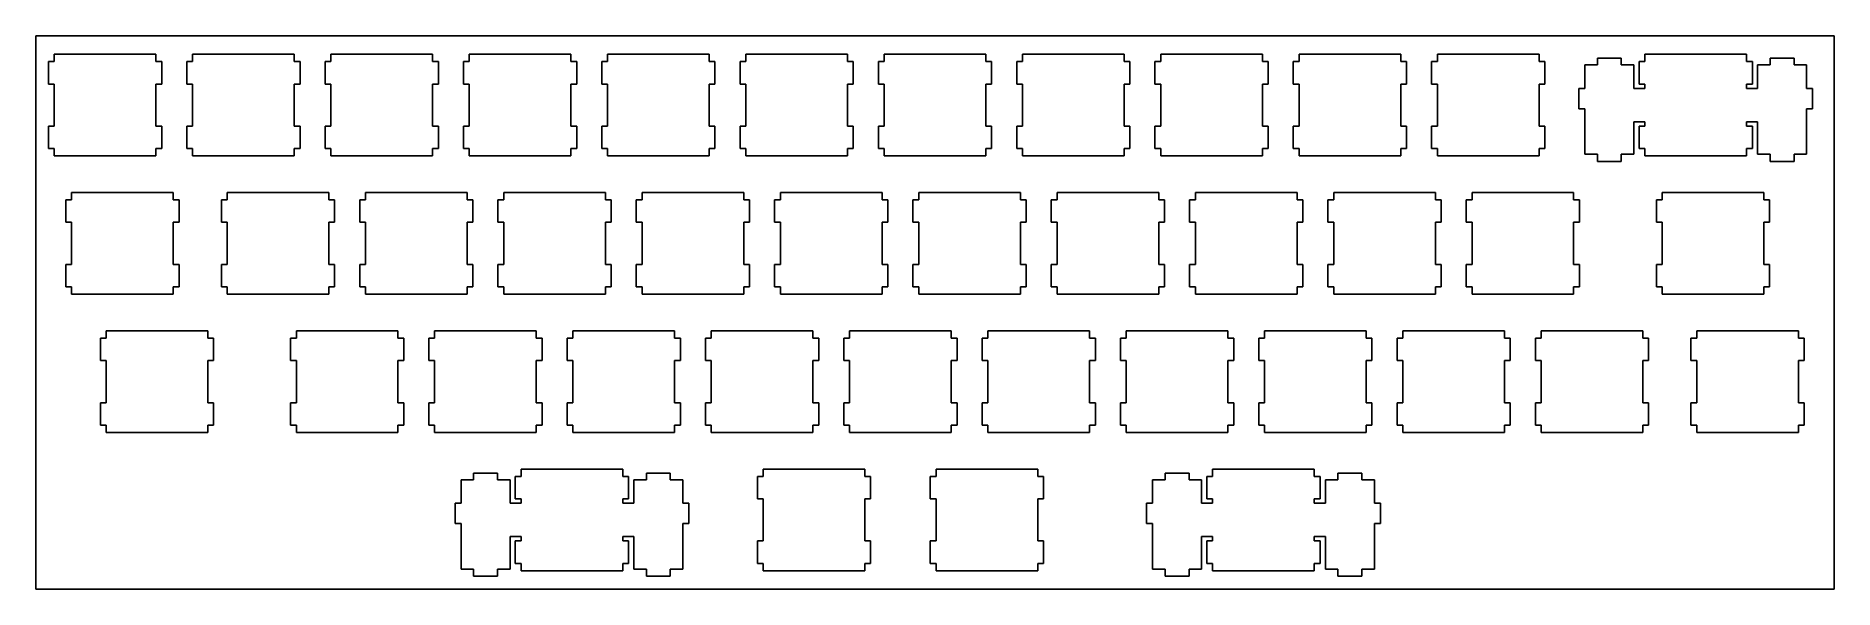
# Model space of a CAD drawing. Extents: x 0 to 248, y 0 to 76.
import ezdxf

# ---------------------------------------------------------------- set-up
doc = ezdxf.new("R2010")
doc.units = 0
doc.layers.get('0').update_dxf_attribs({"linetype": 'CONTINUOUS'})

msp = doc.modelspace()

# ---------------------------------------------------------------- linework, layer by layer
at = {"color": 0}
for p, q in [((0.09508, 76.4575), (247.745, 76.4575)), ((0.09508, 0.25769), (0.09508, 76.4575)), ((247.745, 76.4575), (247.745, 0.25769)), ((2.61965, 72.9326), (1.81901, 72.9326)), ((1.81901, 72.9326), (1.81901, 69.8334)), ((2.61965, 73.9331), (2.61965, 72.9326)), ((16.6192, 73.9331), (2.61965, 73.9331)), ((16.6192, 72.9326), (16.6192, 73.9331)), ((17.4198, 72.9326), (16.6192, 72.9326)), ((17.4198, 69.8334), (17.4198, 72.9326)), ((21.6697, 72.9326), (20.869, 72.9326)), ((20.869, 72.9326), (20.869, 69.8334)), ((21.6697, 73.9331), (21.6697, 72.9326)), ((35.669, 73.9331), (21.6697, 73.9331)), ((35.669, 72.9326), (35.669, 73.9331)), ((36.4698, 72.9326), (35.669, 72.9326)), ((36.4698, 69.8334), (36.4698, 72.9326)), ((40.7197, 72.9326), (39.9189, 72.9326)), ((39.9189, 72.9326), (39.9189, 69.8334)), ((40.7197, 73.9331), (40.7197, 72.9326)), ((54.719, 73.9331), (40.7197, 73.9331)), ((54.719, 72.9326), (54.719, 73.9331)), ((55.5198, 72.9326), (54.719, 72.9326)), ((55.5198, 69.8334), (55.5198, 72.9326)), ((59.7697, 72.9326), (58.9689, 72.9326)), ((58.9689, 72.9326), (58.9689, 69.8334)), ((59.7697, 73.9331), (59.7697, 72.9326)), ((73.769, 73.9331), (59.7697, 73.9331)), ((73.769, 72.9326), (73.769, 73.9331)), ((74.5698, 72.9326), (73.769, 72.9326)), ((74.5698, 69.8334), (74.5698, 72.9326)), ((78.8197, 72.9326), (78.0189, 72.9326)), ((78.0189, 72.9326), (78.0189, 69.8334)), ((78.8197, 73.9331), (78.8197, 72.9326)), ((92.819, 73.9331), (78.8197, 73.9331)), ((92.819, 72.9326), (92.819, 73.9331)), ((93.6184, 72.9326), (92.819, 72.9326)), ((93.6184, 69.8334), (93.6184, 72.9326)), ((97.8683, 72.9326), (97.0689, 72.9326)), ((97.0689, 72.9326), (97.0689, 69.8334)), ((97.8683, 73.9331), (97.8683, 72.9326)), ((111.869, 73.9331), (97.8683, 73.9331)), ((111.869, 72.9326), (111.869, 73.9331)), ((112.668, 72.9326), (111.869, 72.9326)), ((112.668, 69.8334), (112.668, 72.9326)), ((116.918, 72.9326), (116.119, 72.9326)), ((116.119, 72.9326), (116.119, 69.8334)), ((116.918, 73.9331), (116.918, 72.9326)), ((130.919, 73.9331), (116.918, 73.9331)), ((130.919, 72.9326), (130.919, 73.9331)), ((131.72, 72.9326), (130.919, 72.9326)), ((131.72, 69.8334), (131.72, 72.9326)), ((135.97, 72.9326), (135.169, 72.9326)), ((135.169, 72.9326), (135.169, 69.8334)), ((135.97, 73.9331), (135.97, 72.9326)), ((149.969, 73.9331), (135.97, 73.9331)), ((149.969, 72.9326), (149.969, 73.9331)), ((150.77, 72.9326), (149.969, 72.9326)), ((150.77, 69.8334), (150.77, 72.9326)), ((155.02, 72.9326), (154.219, 72.9326)), ((154.219, 72.9326), (154.219, 69.8334)), ((155.02, 73.9331), (155.02, 72.9326)), ((169.019, 73.9331), (155.02, 73.9331)), ((169.019, 72.9326), (169.019, 73.9331)), ((169.82, 72.9326), (169.019, 72.9326)), ((169.82, 69.8334), (169.82, 72.9326)), ((174.07, 72.9326), (173.269, 72.9326)), ((173.269, 72.9326), (173.269, 69.8334)), ((174.07, 73.9331), (174.07, 72.9326)), ((188.069, 73.9331), (174.07, 73.9331)), ((188.069, 72.9326), (188.069, 73.9331)), ((188.87, 72.9326), (188.069, 72.9326)), ((188.87, 69.8334), (188.87, 72.9326)), ((193.12, 72.9326), (192.319, 72.9326)), ((192.319, 72.9326), (192.319, 69.8334)), ((193.12, 73.9331), (193.12, 72.9326)), ((207.119, 73.9331), (193.12, 73.9331)), ((207.119, 72.9326), (207.119, 73.9331)), ((207.92, 72.9326), (207.119, 72.9326)), ((207.92, 69.8334), (207.92, 72.9326)), ((215.145, 72.4627), (213.42, 72.4627)), ((213.42, 72.4627), (213.42, 69.2326)), ((218.444, 73.3848), (215.145, 73.3848)), ((215.145, 73.3848), (215.145, 72.4627)), ((218.444, 72.4627), (218.444, 73.3848)), ((220.169, 72.4627), (218.444, 72.4627)), ((220.169, 69.2326), (220.169, 72.4627)), ((221.695, 72.9326), (220.894, 72.9326)), ((220.894, 72.9326), (220.894, 69.8334)), ((221.695, 73.9331), (221.695, 72.9326)), ((235.694, 73.9331), (221.695, 73.9331)), ((235.694, 72.9326), (235.694, 73.9331)), ((236.495, 72.9326), (235.694, 72.9326)), ((236.495, 69.8334), (236.495, 72.9326)), ((238.945, 72.4627), (237.22, 72.4627)), ((237.22, 72.4627), (237.22, 69.2326)), ((242.244, 73.3848), (238.945, 73.3848)), ((238.945, 73.3848), (238.945, 72.4627)), ((242.244, 72.4627), (242.244, 73.3848)), ((243.969, 72.4627), (242.244, 72.4627)), ((243.969, 69.2326), (243.969, 72.4627)), ((1.81901, 69.8334), (2.61965, 69.8334)), ((2.61965, 69.8334), (2.61965, 64.0334)), ((16.6192, 64.0334), (16.6192, 69.8334)), ((16.6192, 69.8334), (17.4198, 69.8334)), ((20.869, 69.8334), (21.6697, 69.8334)), ((21.6697, 69.8334), (21.6697, 64.0334)), ((35.669, 64.0334), (35.669, 69.8334)), ((35.669, 69.8334), (36.4698, 69.8334)), ((39.9189, 69.8334), (40.7197, 69.8334)), ((40.7197, 69.8334), (40.7197, 64.0334)), ((54.719, 64.0334), (54.719, 69.8334)), ((54.719, 69.8334), (55.5198, 69.8334)), ((58.9689, 69.8334), (59.7697, 69.8334)), ((59.7697, 69.8334), (59.7697, 64.0334)), ((73.769, 64.0334), (73.769, 69.8334)), ((73.769, 69.8334), (74.5698, 69.8334)), ((78.0189, 69.8334), (78.8197, 69.8334)), ((78.8197, 69.8334), (78.8197, 64.0334)), ((92.819, 64.0334), (92.819, 69.8334)), ((92.819, 69.8334), (93.6184, 69.8334)), ((97.0689, 69.8334), (97.8683, 69.8334)), ((97.8683, 69.8334), (97.8683, 64.0334)), ((111.869, 64.0334), (111.869, 69.8334)), ((111.869, 69.8334), (112.668, 69.8334)), ((116.119, 69.8334), (116.918, 69.8334)), ((116.918, 69.8334), (116.918, 64.0334)), ((130.919, 64.0334), (130.919, 69.8334)), ((130.919, 69.8334), (131.72, 69.8334)), ((135.169, 69.8334), (135.97, 69.8334)), ((135.97, 69.8334), (135.97, 64.0334)), ((149.969, 64.0334), (149.969, 69.8334)), ((149.969, 69.8334), (150.77, 69.8334)), ((154.219, 69.8334), (155.02, 69.8334)), ((155.02, 69.8334), (155.02, 64.0334)), ((169.019, 64.0334), (169.019, 69.8334)), ((169.019, 69.8334), (169.82, 69.8334)), ((173.269, 69.8334), (174.07, 69.8334)), ((174.07, 69.8334), (174.07, 64.0334)), ((188.069, 64.0334), (188.069, 69.8334)), ((188.069, 69.8334), (188.87, 69.8334)), ((192.319, 69.8334), (193.12, 69.8334)), ((193.12, 69.8334), (193.12, 64.0334)), ((207.119, 64.0334), (207.119, 69.8334)), ((207.119, 69.8334), (207.92, 69.8334)), ((220.894, 69.8334), (221.695, 69.8334)), ((221.695, 69.8334), (221.695, 69.2326)), ((235.694, 69.2326), (235.694, 69.8334)), ((235.694, 69.8334), (236.495, 69.8334)), ((213.42, 69.2326), (212.594, 69.2326)), ((212.594, 69.2326), (212.594, 66.4337)), ((221.695, 69.2326), (220.169, 69.2326)), ((237.22, 69.2326), (235.694, 69.2326)), ((244.795, 69.2326), (243.969, 69.2326)), ((244.795, 66.4337), (244.795, 69.2326)), ((212.594, 66.4337), (213.42, 66.4337)), ((213.42, 66.4337), (213.42, 60.1638)), ((220.169, 60.1638), (220.169, 64.6328)), ((220.169, 64.6328), (221.695, 64.6328)), ((221.695, 64.6328), (221.695, 64.0334)), ((235.694, 64.0334), (235.694, 64.6328)), ((235.694, 64.6328), (237.22, 64.6328)), ((237.22, 64.6328), (237.22, 60.1638)), ((243.969, 60.1638), (243.969, 66.4337)), ((243.969, 66.4337), (244.795, 66.4337)), ((2.61965, 64.0334), (1.81901, 64.0334)), ((1.81901, 64.0334), (1.81901, 60.9328)), ((17.4198, 64.0334), (16.6192, 64.0334)), ((17.4198, 60.9328), (17.4198, 64.0334)), ((21.6697, 64.0334), (20.869, 64.0334)), ((20.869, 64.0334), (20.869, 60.9328)), ((36.4698, 64.0334), (35.669, 64.0334)), ((36.4698, 60.9328), (36.4698, 64.0334)), ((40.7197, 64.0334), (39.9189, 64.0334)), ((39.9189, 64.0334), (39.9189, 60.9328)), ((55.5198, 64.0334), (54.719, 64.0334)), ((55.5198, 60.9328), (55.5198, 64.0334)), ((59.7697, 64.0334), (58.9689, 64.0334)), ((58.9689, 64.0334), (58.9689, 60.9328)), ((74.5698, 64.0334), (73.769, 64.0334)), ((74.5698, 60.9328), (74.5698, 64.0334)), ((78.8197, 64.0334), (78.0189, 64.0334)), ((78.0189, 64.0334), (78.0189, 60.9328)), ((93.6184, 64.0334), (92.819, 64.0334)), ((93.6184, 60.9328), (93.6184, 64.0334)), ((97.8683, 64.0334), (97.0689, 64.0334)), ((97.0689, 64.0334), (97.0689, 60.9328)), ((112.668, 64.0334), (111.869, 64.0334)), ((112.668, 60.9328), (112.668, 64.0334)), ((116.918, 64.0334), (116.119, 64.0334)), ((116.119, 64.0334), (116.119, 60.9328)), ((131.72, 64.0334), (130.919, 64.0334)), ((131.72, 60.9328), (131.72, 64.0334)), ((135.97, 64.0334), (135.169, 64.0334)), ((135.169, 64.0334), (135.169, 60.9328)), ((150.77, 64.0334), (149.969, 64.0334)), ((150.77, 60.9328), (150.77, 64.0334)), ((155.02, 64.0334), (154.219, 64.0334)), ((154.219, 64.0334), (154.219, 60.9328)), ((169.82, 64.0334), (169.019, 64.0334)), ((169.82, 60.9328), (169.82, 64.0334)), ((174.07, 64.0334), (173.269, 64.0334)), ((173.269, 64.0334), (173.269, 60.9328)), ((188.87, 64.0334), (188.069, 64.0334)), ((188.87, 60.9328), (188.87, 64.0334)), ((193.12, 64.0334), (192.319, 64.0334)), ((192.319, 64.0334), (192.319, 60.9328)), ((207.92, 64.0334), (207.119, 64.0334)), ((207.92, 60.9328), (207.92, 64.0334)), ((221.695, 64.0334), (220.894, 64.0334)), ((220.894, 64.0334), (220.894, 60.9328)), ((236.495, 64.0334), (235.694, 64.0334)), ((236.495, 60.9328), (236.495, 64.0334)), ((1.81901, 60.9328), (2.61965, 60.9328)), ((2.61965, 60.9328), (2.61965, 59.9338)), ((2.61965, 59.9338), (16.6192, 59.9338)), ((16.6192, 59.9338), (16.6192, 60.9328)), ((16.6192, 60.9328), (17.4198, 60.9328)), ((20.869, 60.9328), (21.6697, 60.9328)), ((21.6697, 60.9328), (21.6697, 59.9338)), ((21.6697, 59.9338), (35.669, 59.9338)), ((35.669, 59.9338), (35.669, 60.9328)), ((35.669, 60.9328), (36.4698, 60.9328)), ((39.9189, 60.9328), (40.7197, 60.9328)), ((40.7197, 60.9328), (40.7197, 59.9338)), ((40.7197, 59.9338), (54.719, 59.9338)), ((54.719, 59.9338), (54.719, 60.9328)), ((54.719, 60.9328), (55.5198, 60.9328)), ((58.9689, 60.9328), (59.7697, 60.9328)), ((59.7697, 60.9328), (59.7697, 59.9338)), ((59.7697, 59.9338), (73.769, 59.9338)), ((73.769, 59.9338), (73.769, 60.9328)), ((73.769, 60.9328), (74.5698, 60.9328)), ((78.0189, 60.9328), (78.8197, 60.9328)), ((78.8197, 60.9328), (78.8197, 59.9338)), ((78.8197, 59.9338), (92.819, 59.9338)), ((92.819, 59.9338), (92.819, 60.9328)), ((92.819, 60.9328), (93.6184, 60.9328)), ((97.0689, 60.9328), (97.8683, 60.9328)), ((97.8683, 60.9328), (97.8683, 59.9338)), ((97.8683, 59.9338), (111.869, 59.9338)), ((111.869, 59.9338), (111.869, 60.9328)), ((111.869, 60.9328), (112.668, 60.9328)), ((116.119, 60.9328), (116.918, 60.9328)), ((116.918, 60.9328), (116.918, 59.9338)), ((116.918, 59.9338), (130.919, 59.9338)), ((130.919, 59.9338), (130.919, 60.9328)), ((130.919, 60.9328), (131.72, 60.9328)), ((135.169, 60.9328), (135.97, 60.9328)), ((135.97, 60.9328), (135.97, 59.9338)), ((135.97, 59.9338), (149.969, 59.9338)), ((149.969, 59.9338), (149.969, 60.9328)), ((149.969, 60.9328), (150.77, 60.9328)), ((154.219, 60.9328), (155.02, 60.9328)), ((155.02, 60.9328), (155.02, 59.9338)), ((155.02, 59.9338), (169.019, 59.9338)), ((169.019, 59.9338), (169.019, 60.9328)), ((169.019, 60.9328), (169.82, 60.9328)), ((173.269, 60.9328), (174.07, 60.9328)), ((174.07, 60.9328), (174.07, 59.9338)), ((174.07, 59.9338), (188.069, 59.9338)), ((188.069, 59.9338), (188.069, 60.9328)), ((188.069, 60.9328), (188.87, 60.9328)), ((192.319, 60.9328), (193.12, 60.9328)), ((193.12, 60.9328), (193.12, 59.9338)), ((193.12, 59.9338), (207.119, 59.9338)), ((207.119, 59.9338), (207.119, 60.9328)), ((207.119, 60.9328), (207.92, 60.9328)), ((213.42, 60.1638), (215.145, 60.1638)), ((215.145, 60.1638), (215.145, 59.1827)), ((218.444, 59.1827), (218.444, 60.1638)), ((218.444, 60.1638), (220.169, 60.1638)), ((220.894, 60.9328), (221.695, 60.9328)), ((221.695, 60.9328), (221.695, 59.9338)), ((221.695, 59.9338), (235.694, 59.9338)), ((235.694, 59.9338), (235.694, 60.9328)), ((235.694, 60.9328), (236.495, 60.9328)), ((237.22, 60.1638), (238.945, 60.1638)), ((238.945, 60.1638), (238.945, 59.1827)), ((242.244, 59.1827), (242.244, 60.1638)), ((242.244, 60.1638), (243.969, 60.1638)), ((215.145, 59.1827), (218.444, 59.1827)), ((238.945, 59.1827), (242.244, 59.1827)), ((5.00091, 54.8831), (5.00091, 53.8826)), ((19.0004, 54.8831), (5.00091, 54.8831)), ((19.0004, 53.8826), (19.0004, 54.8831)), ((26.4322, 54.8831), (26.4322, 53.8826)), ((40.4315, 54.8831), (26.4322, 54.8831)), ((40.4315, 53.8826), (40.4315, 54.8831)), ((45.4822, 54.8831), (45.4822, 53.8826)), ((59.4815, 54.8831), (45.4822, 54.8831)), ((59.4815, 53.8826), (59.4815, 54.8831)), ((64.5322, 54.8831), (64.5322, 53.8826)), ((78.5315, 54.8831), (64.5322, 54.8831)), ((78.5315, 53.8826), (78.5315, 54.8831)), ((83.5822, 54.8831), (83.5822, 53.8826)), ((97.5815, 54.8831), (83.5822, 54.8831)), ((97.5815, 53.8826), (97.5815, 54.8831)), ((102.632, 54.8831), (102.632, 53.8826)), ((116.632, 54.8831), (102.632, 54.8831)), ((116.632, 53.8826), (116.632, 54.8831)), ((121.682, 54.8831), (121.682, 53.8826)), ((135.682, 54.8831), (121.682, 54.8831)), ((135.682, 53.8826), (135.682, 54.8831)), ((140.732, 54.8831), (140.732, 53.8826)), ((154.732, 54.8831), (140.732, 54.8831)), ((154.732, 53.8826), (154.732, 54.8831)), ((159.782, 54.8831), (159.782, 53.8826)), ((173.782, 54.8831), (159.782, 54.8831)), ((173.782, 53.8826), (173.782, 54.8831)), ((178.832, 54.8831), (178.832, 53.8826)), ((192.832, 54.8831), (178.832, 54.8831)), ((192.832, 53.8826), (192.832, 54.8831)), ((197.882, 54.8831), (197.882, 53.8826)), ((211.882, 54.8831), (197.882, 54.8831)), ((211.882, 53.8826), (211.882, 54.8831)), ((224.076, 54.8831), (224.076, 53.8826)), ((238.075, 54.8831), (224.076, 54.8831)), ((238.075, 53.8826), (238.075, 54.8831)), ((5.00091, 53.8826), (4.20028, 53.8826)), ((4.20028, 53.8826), (4.20028, 50.7834)), ((19.801, 53.8826), (19.0004, 53.8826)), ((19.801, 50.7834), (19.801, 53.8826)), ((26.4322, 53.8826), (25.6315, 53.8826)), ((25.6315, 53.8826), (25.6315, 50.7834)), ((41.2309, 53.8826), (40.4315, 53.8826)), ((41.2309, 50.7834), (41.2309, 53.8826)), ((45.4822, 53.8826), (44.6814, 53.8826)), ((44.6814, 53.8826), (44.6814, 50.7834)), ((60.2809, 53.8826), (59.4815, 53.8826)), ((60.2809, 50.7834), (60.2809, 53.8826)), ((64.5322, 53.8826), (63.7314, 53.8826)), ((63.7314, 53.8826), (63.7314, 50.7834)), ((79.3309, 53.8826), (78.5315, 53.8826)), ((79.3309, 50.7834), (79.3309, 53.8826)), ((83.5822, 53.8826), (82.7814, 53.8826)), ((82.7814, 53.8826), (82.7814, 50.7834)), ((98.3809, 53.8826), (97.5815, 53.8826)), ((98.3809, 50.7834), (98.3809, 53.8826)), ((102.632, 53.8826), (101.831, 53.8826)), ((101.831, 53.8826), (101.831, 50.7834)), ((117.431, 53.8826), (116.632, 53.8826)), ((117.431, 50.7834), (117.431, 53.8826)), ((121.682, 53.8826), (120.881, 53.8826)), ((120.881, 53.8826), (120.881, 50.7834)), ((136.481, 53.8826), (135.682, 53.8826)), ((136.481, 50.7834), (136.481, 53.8826)), ((140.732, 53.8826), (139.931, 53.8826)), ((139.931, 53.8826), (139.931, 50.7834)), ((155.531, 53.8826), (154.732, 53.8826)), ((155.531, 50.7834), (155.531, 53.8826)), ((159.782, 53.8826), (158.981, 53.8826)), ((158.981, 53.8826), (158.981, 50.7834)), ((174.581, 53.8826), (173.782, 53.8826)), ((174.581, 50.7834), (174.581, 53.8826)), ((178.832, 53.8826), (178.031, 53.8826)), ((178.031, 53.8826), (178.031, 50.7834)), ((193.631, 53.8826), (192.832, 53.8826)), ((193.631, 50.7834), (193.631, 53.8826)), ((197.882, 53.8826), (197.081, 53.8826)), ((197.081, 53.8826), (197.081, 50.7834)), ((212.681, 53.8826), (211.882, 53.8826)), ((212.681, 50.7834), (212.681, 53.8826)), ((224.076, 53.8826), (223.275, 53.8826)), ((223.275, 53.8826), (223.275, 50.7834)), ((238.876, 53.8826), (238.075, 53.8826)), ((238.876, 50.7834), (238.876, 53.8826)), ((4.20028, 50.7834), (5.00091, 50.7834)), ((5.00091, 50.7834), (5.00091, 44.9834)), ((19.0004, 44.9834), (19.0004, 50.7834)), ((19.0004, 50.7834), (19.801, 50.7834)), ((25.6315, 50.7834), (26.4322, 50.7834)), ((26.4322, 50.7834), (26.4322, 44.9834)), ((40.4315, 44.9834), (40.4315, 50.7834)), ((40.4315, 50.7834), (41.2309, 50.7834)), ((44.6814, 50.7834), (45.4822, 50.7834)), ((45.4822, 50.7834), (45.4822, 44.9834)), ((59.4815, 44.9834), (59.4815, 50.7834)), ((59.4815, 50.7834), (60.2809, 50.7834)), ((63.7314, 50.7834), (64.5322, 50.7834)), ((64.5322, 50.7834), (64.5322, 44.9834)), ((78.5315, 44.9834), (78.5315, 50.7834)), ((78.5315, 50.7834), (79.3309, 50.7834)), ((82.7814, 50.7834), (83.5822, 50.7834)), ((83.5822, 50.7834), (83.5822, 44.9834)), ((97.5815, 44.9834), (97.5815, 50.7834)), ((97.5815, 50.7834), (98.3809, 50.7834)), ((101.831, 50.7834), (102.632, 50.7834)), ((102.632, 50.7834), (102.632, 44.9834)), ((116.632, 44.9834), (116.632, 50.7834)), ((116.632, 50.7834), (117.431, 50.7834)), ((120.881, 50.7834), (121.682, 50.7834)), ((121.682, 50.7834), (121.682, 44.9834)), ((135.682, 44.9834), (135.682, 50.7834)), ((135.682, 50.7834), (136.481, 50.7834)), ((139.931, 50.7834), (140.732, 50.7834)), ((140.732, 50.7834), (140.732, 44.9834)), ((154.732, 44.9834), (154.732, 50.7834)), ((154.732, 50.7834), (155.531, 50.7834)), ((158.981, 50.7834), (159.782, 50.7834)), ((159.782, 50.7834), (159.782, 44.9834)), ((173.782, 44.9834), (173.782, 50.7834)), ((173.782, 50.7834), (174.581, 50.7834)), ((178.031, 50.7834), (178.832, 50.7834)), ((178.832, 50.7834), (178.832, 44.9834)), ((192.832, 44.9834), (192.832, 50.7834)), ((192.832, 50.7834), (193.631, 50.7834)), ((197.081, 50.7834), (197.882, 50.7834)), ((197.882, 50.7834), (197.882, 44.9834)), ((211.882, 44.9834), (211.882, 50.7834)), ((211.882, 50.7834), (212.681, 50.7834)), ((223.275, 50.7834), (224.076, 50.7834)), ((224.076, 50.7834), (224.076, 44.9834)), ((238.075, 44.9834), (238.075, 50.7834)), ((238.075, 50.7834), (238.876, 50.7834)), ((5.00091, 44.9834), (4.20028, 44.9834)), ((4.20028, 44.9834), (4.20028, 41.8828)), ((19.801, 44.9834), (19.0004, 44.9834)), ((19.801, 41.8828), (19.801, 44.9834)), ((26.4322, 44.9834), (25.6315, 44.9834)), ((25.6315, 44.9834), (25.6315, 41.8828)), ((41.2309, 44.9834), (40.4315, 44.9834)), ((41.2309, 41.8828), (41.2309, 44.9834)), ((45.4822, 44.9834), (44.6814, 44.9834)), ((44.6814, 44.9834), (44.6814, 41.8828)), ((60.2809, 44.9834), (59.4815, 44.9834)), ((60.2809, 41.8828), (60.2809, 44.9834)), ((64.5322, 44.9834), (63.7314, 44.9834)), ((63.7314, 44.9834), (63.7314, 41.8828)), ((79.3309, 44.9834), (78.5315, 44.9834)), ((79.3309, 41.8828), (79.3309, 44.9834)), ((83.5822, 44.9834), (82.7814, 44.9834)), ((82.7814, 44.9834), (82.7814, 41.8828)), ((98.3809, 44.9834), (97.5815, 44.9834)), ((98.3809, 41.8828), (98.3809, 44.9834)), ((102.632, 44.9834), (101.831, 44.9834)), ((101.831, 44.9834), (101.831, 41.8828)), ((117.431, 44.9834), (116.632, 44.9834)), ((117.431, 41.8828), (117.431, 44.9834)), ((121.682, 44.9834), (120.881, 44.9834)), ((120.881, 44.9834), (120.881, 41.8828)), ((136.481, 44.9834), (135.682, 44.9834)), ((136.481, 41.8828), (136.481, 44.9834)), ((140.732, 44.9834), (139.931, 44.9834)), ((139.931, 44.9834), (139.931, 41.8828)), ((155.531, 44.9834), (154.732, 44.9834)), ((155.531, 41.8828), (155.531, 44.9834)), ((159.782, 44.9834), (158.981, 44.9834)), ((158.981, 44.9834), (158.981, 41.8828)), ((174.581, 44.9834), (173.782, 44.9834)), ((174.581, 41.8828), (174.581, 44.9834)), ((178.832, 44.9834), (178.031, 44.9834)), ((178.031, 44.9834), (178.031, 41.8828)), ((193.631, 44.9834), (192.832, 44.9834)), ((193.631, 41.8828), (193.631, 44.9834)), ((197.882, 44.9834), (197.081, 44.9834)), ((197.081, 44.9834), (197.081, 41.8828)), ((212.681, 44.9834), (211.882, 44.9834)), ((212.681, 41.8828), (212.681, 44.9834)), ((224.076, 44.9834), (223.275, 44.9834)), ((223.275, 44.9834), (223.275, 41.8828)), ((238.876, 44.9834), (238.075, 44.9834)), ((238.876, 41.8828), (238.876, 44.9834)), ((4.20028, 41.8828), (5.00091, 41.8828)), ((5.00091, 41.8828), (5.00091, 40.8838)), ((5.00091, 40.8838), (19.0004, 40.8838)), ((19.0004, 40.8838), (19.0004, 41.8828)), ((19.0004, 41.8828), (19.801, 41.8828)), ((25.6315, 41.8828), (26.4322, 41.8828)), ((26.4322, 41.8828), (26.4322, 40.8838)), ((26.4322, 40.8838), (40.4315, 40.8838)), ((40.4315, 40.8838), (40.4315, 41.8828)), ((40.4315, 41.8828), (41.2309, 41.8828)), ((44.6814, 41.8828), (45.4822, 41.8828)), ((45.4822, 41.8828), (45.4822, 40.8838)), ((45.4822, 40.8838), (59.4815, 40.8838)), ((59.4815, 40.8838), (59.4815, 41.8828)), ((59.4815, 41.8828), (60.2809, 41.8828)), ((63.7314, 41.8828), (64.5322, 41.8828)), ((64.5322, 41.8828), (64.5322, 40.8838)), ((64.5322, 40.8838), (78.5315, 40.8838)), ((78.5315, 40.8838), (78.5315, 41.8828)), ((78.5315, 41.8828), (79.3309, 41.8828)), ((82.7814, 41.8828), (83.5822, 41.8828)), ((83.5822, 41.8828), (83.5822, 40.8838)), ((83.5822, 40.8838), (97.5815, 40.8838)), ((97.5815, 40.8838), (97.5815, 41.8828)), ((97.5815, 41.8828), (98.3809, 41.8828)), ((101.831, 41.8828), (102.632, 41.8828)), ((102.632, 41.8828), (102.632, 40.8838)), ((102.632, 40.8838), (116.632, 40.8838)), ((116.632, 40.8838), (116.632, 41.8828)), ((116.632, 41.8828), (117.431, 41.8828)), ((120.881, 41.8828), (121.682, 41.8828)), ((121.682, 41.8828), (121.682, 40.8838)), ((121.682, 40.8838), (135.682, 40.8838)), ((135.682, 40.8838), (135.682, 41.8828)), ((135.682, 41.8828), (136.481, 41.8828)), ((139.931, 41.8828), (140.732, 41.8828)), ((140.732, 41.8828), (140.732, 40.8838)), ((140.732, 40.8838), (154.732, 40.8838)), ((154.732, 40.8838), (154.732, 41.8828)), ((154.732, 41.8828), (155.531, 41.8828)), ((158.981, 41.8828), (159.782, 41.8828)), ((159.782, 41.8828), (159.782, 40.8838)), ((159.782, 40.8838), (173.782, 40.8838)), ((173.782, 40.8838), (173.782, 41.8828)), ((173.782, 41.8828), (174.581, 41.8828)), ((178.031, 41.8828), (178.832, 41.8828)), ((178.832, 41.8828), (178.832, 40.8838)), ((178.832, 40.8838), (192.832, 40.8838)), ((192.832, 40.8838), (192.832, 41.8828)), ((192.832, 41.8828), (193.631, 41.8828)), ((197.081, 41.8828), (197.882, 41.8828)), ((197.882, 41.8828), (197.882, 40.8838)), ((197.882, 40.8838), (211.882, 40.8838)), ((211.882, 40.8838), (211.882, 41.8828)), ((211.882, 41.8828), (212.681, 41.8828)), ((223.275, 41.8828), (224.076, 41.8828)), ((224.076, 41.8828), (224.076, 40.8838)), ((224.076, 40.8838), (238.075, 40.8838)), ((238.075, 40.8838), (238.075, 41.8828)), ((238.075, 41.8828), (238.876, 41.8828)), ((9.76203, 34.8327), (8.96278, 34.8327)), ((8.96278, 34.8327), (8.96278, 31.7335)), ((9.76203, 35.833), (9.76203, 34.8327)), ((23.7629, 35.833), (9.76203, 35.833)), ((23.7629, 34.8327), (23.7629, 35.833)), ((24.5622, 34.8327), (23.7629, 34.8327)), ((24.5622, 31.7335), (24.5622, 34.8327)), ((35.9572, 34.8327), (35.1565, 34.8327)), ((35.1565, 34.8327), (35.1565, 31.7335)), ((35.9572, 35.833), (35.9572, 34.8327)), ((49.9565, 35.833), (35.9572, 35.833)), ((49.9565, 34.8327), (49.9565, 35.833)), ((50.7559, 34.8327), (49.9565, 34.8327)), ((50.7559, 31.7335), (50.7559, 34.8327)), ((55.0072, 34.8327), (54.2064, 34.8327)), ((54.2064, 34.8327), (54.2064, 31.7335)), ((55.0072, 35.833), (55.0072, 34.8327)), ((69.0065, 35.833), (55.0072, 35.833)), ((69.0065, 34.8327), (69.0065, 35.833)), ((69.8059, 34.8327), (69.0065, 34.8327)), ((69.8059, 31.7335), (69.8059, 34.8327)), ((74.0572, 34.8327), (73.2564, 34.8327)), ((73.2564, 34.8327), (73.2564, 31.7335)), ((74.0572, 35.833), (74.0572, 34.8327)), ((88.0565, 35.833), (74.0572, 35.833)), ((88.0565, 34.8327), (88.0565, 35.833)), ((88.8559, 34.8327), (88.0565, 34.8327)), ((88.8559, 31.7335), (88.8559, 34.8327)), ((93.1072, 34.8327), (92.3064, 34.8327)), ((92.3064, 34.8327), (92.3064, 31.7335)), ((93.1072, 35.833), (93.1072, 34.8327)), ((107.107, 35.833), (93.1072, 35.833)), ((107.107, 34.8327), (107.107, 35.833)), ((107.906, 34.8327), (107.107, 34.8327)), ((107.906, 31.7335), (107.906, 34.8327)), ((112.157, 34.8327), (111.356, 34.8327)), ((111.356, 34.8327), (111.356, 31.7335)), ((112.157, 35.833), (112.157, 34.8327)), ((126.157, 35.833), (112.157, 35.833)), ((126.157, 34.8327), (126.157, 35.833)), ((126.956, 34.8327), (126.157, 34.8327)), ((126.956, 31.7335), (126.956, 34.8327)), ((131.207, 34.8327), (130.406, 34.8327)), ((130.406, 34.8327), (130.406, 31.7335)), ((131.207, 35.833), (131.207, 34.8327)), ((145.207, 35.833), (131.207, 35.833)), ((145.207, 34.8327), (145.207, 35.833)), ((146.006, 34.8327), (145.207, 34.8327)), ((146.006, 31.7335), (146.006, 34.8327)), ((150.257, 34.8327), (149.456, 34.8327)), ((149.456, 34.8327), (149.456, 31.7335)), ((150.257, 35.833), (150.257, 34.8327)), ((164.257, 35.833), (150.257, 35.833)), ((164.257, 34.8327), (164.257, 35.833)), ((165.056, 34.8327), (164.257, 34.8327)), ((165.056, 31.7335), (165.056, 34.8327)), ((169.307, 34.8327), (168.506, 34.8327)), ((168.506, 34.8327), (168.506, 31.7335)), ((169.307, 35.833), (169.307, 34.8327)), ((183.307, 35.833), (169.307, 35.833)), ((183.307, 34.8327), (183.307, 35.833)), ((184.106, 34.8327), (183.307, 34.8327)), ((184.106, 31.7335), (184.106, 34.8327)), ((188.357, 34.8327), (187.556, 34.8327)), ((187.556, 34.8327), (187.556, 31.7335)), ((188.357, 35.833), (188.357, 34.8327)), ((202.357, 35.833), (188.357, 35.833)), ((202.357, 34.8327), (202.357, 35.833)), ((203.156, 34.8327), (202.357, 34.8327)), ((203.156, 31.7335), (203.156, 34.8327)), ((207.407, 34.8327), (206.606, 34.8327)), ((206.606, 34.8327), (206.606, 31.7335)), ((207.407, 35.833), (207.407, 34.8327)), ((221.407, 35.833), (207.407, 35.833)), ((221.407, 34.8327), (221.407, 35.833)), ((222.206, 34.8327), (221.407, 34.8327)), ((222.206, 31.7335), (222.206, 34.8327)), ((228.837, 34.8327), (228.038, 34.8327)), ((228.038, 34.8327), (228.038, 31.7335)), ((228.837, 35.833), (228.837, 34.8327)), ((242.838, 35.833), (228.837, 35.833)), ((242.838, 34.8327), (242.838, 35.833)), ((243.637, 34.8327), (242.838, 34.8327)), ((243.637, 31.7335), (243.637, 34.8327)), ((8.96278, 31.7335), (9.76203, 31.7335)), ((9.76203, 31.7335), (9.76203, 25.9333)), ((23.7629, 25.9333), (23.7629, 31.7335)), ((23.7629, 31.7335), (24.5622, 31.7335)), ((35.1565, 31.7335), (35.9572, 31.7335)), ((35.9572, 31.7335), (35.9572, 25.9333)), ((49.9565, 25.9333), (49.9565, 31.7335)), ((49.9565, 31.7335), (50.7559, 31.7335)), ((54.2064, 31.7335), (55.0072, 31.7335)), ((55.0072, 31.7335), (55.0072, 25.9333)), ((69.0065, 25.9333), (69.0065, 31.7335)), ((69.0065, 31.7335), (69.8059, 31.7335)), ((73.2564, 31.7335), (74.0572, 31.7335)), ((74.0572, 31.7335), (74.0572, 25.9333)), ((88.0565, 25.9333), (88.0565, 31.7335)), ((88.0565, 31.7335), (88.8559, 31.7335)), ((92.3064, 31.7335), (93.1072, 31.7335)), ((93.1072, 31.7335), (93.1072, 25.9333)), ((107.107, 25.9333), (107.107, 31.7335)), ((107.107, 31.7335), (107.906, 31.7335)), ((111.356, 31.7335), (112.157, 31.7335)), ((112.157, 31.7335), (112.157, 25.9333)), ((126.157, 25.9333), (126.157, 31.7335)), ((126.157, 31.7335), (126.956, 31.7335)), ((130.406, 31.7335), (131.207, 31.7335)), ((131.207, 31.7335), (131.207, 25.9333)), ((145.207, 25.9333), (145.207, 31.7335)), ((145.207, 31.7335), (146.006, 31.7335)), ((149.456, 31.7335), (150.257, 31.7335)), ((150.257, 31.7335), (150.257, 25.9333)), ((164.257, 25.9333), (164.257, 31.7335)), ((164.257, 31.7335), (165.056, 31.7335)), ((168.506, 31.7335), (169.307, 31.7335)), ((169.307, 31.7335), (169.307, 25.9333)), ((183.307, 25.9333), (183.307, 31.7335)), ((183.307, 31.7335), (184.106, 31.7335)), ((187.556, 31.7335), (188.357, 31.7335)), ((188.357, 31.7335), (188.357, 25.9333)), ((202.357, 25.9333), (202.357, 31.7335)), ((202.357, 31.7335), (203.156, 31.7335)), ((206.606, 31.7335), (207.407, 31.7335)), ((207.407, 31.7335), (207.407, 25.9333)), ((221.407, 25.9333), (221.407, 31.7335)), ((221.407, 31.7335), (222.206, 31.7335)), ((228.038, 31.7335), (228.837, 31.7335)), ((228.837, 31.7335), (228.837, 25.9333)), ((242.838, 25.9333), (242.838, 31.7335)), ((242.838, 31.7335), (243.637, 31.7335)), ((9.76203, 25.9333), (8.96278, 25.9333)), ((8.96278, 25.9333), (8.96278, 22.8327)), ((24.5622, 25.9333), (23.7629, 25.9333)), ((24.5622, 22.8327), (24.5622, 25.9333)), ((35.9572, 25.9333), (35.1565, 25.9333)), ((35.1565, 25.9333), (35.1565, 22.8327)), ((50.7559, 25.9333), (49.9565, 25.9333)), ((50.7559, 22.8327), (50.7559, 25.9333)), ((55.0072, 25.9333), (54.2064, 25.9333)), ((54.2064, 25.9333), (54.2064, 22.8327)), ((69.8059, 25.9333), (69.0065, 25.9333)), ((69.8059, 22.8327), (69.8059, 25.9333)), ((74.0572, 25.9333), (73.2564, 25.9333)), ((73.2564, 25.9333), (73.2564, 22.8327)), ((88.8559, 25.9333), (88.0565, 25.9333)), ((88.8559, 22.8327), (88.8559, 25.9333)), ((93.1072, 25.9333), (92.3064, 25.9333)), ((92.3064, 25.9333), (92.3064, 22.8327)), ((107.906, 25.9333), (107.107, 25.9333)), ((107.906, 22.8327), (107.906, 25.9333)), ((112.157, 25.9333), (111.356, 25.9333)), ((111.356, 25.9333), (111.356, 22.8327)), ((126.956, 25.9333), (126.157, 25.9333)), ((126.956, 22.8327), (126.956, 25.9333)), ((131.207, 25.9333), (130.406, 25.9333)), ((130.406, 25.9333), (130.406, 22.8327)), ((146.006, 25.9333), (145.207, 25.9333)), ((146.006, 22.8327), (146.006, 25.9333)), ((150.257, 25.9333), (149.456, 25.9333)), ((149.456, 25.9333), (149.456, 22.8327)), ((165.056, 25.9333), (164.257, 25.9333)), ((165.056, 22.8327), (165.056, 25.9333)), ((169.307, 25.9333), (168.506, 25.9333)), ((168.506, 25.9333), (168.506, 22.8327)), ((184.106, 25.9333), (183.307, 25.9333)), ((184.106, 22.8327), (184.106, 25.9333)), ((188.357, 25.9333), (187.556, 25.9333)), ((187.556, 25.9333), (187.556, 22.8327)), ((203.156, 25.9333), (202.357, 25.9333)), ((203.156, 22.8327), (203.156, 25.9333)), ((207.407, 25.9333), (206.606, 25.9333)), ((206.606, 25.9333), (206.606, 22.8327)), ((222.206, 25.9333), (221.407, 25.9333)), ((222.206, 22.8327), (222.206, 25.9333)), ((228.837, 25.9333), (228.038, 25.9333)), ((228.038, 25.9333), (228.038, 22.8327)), ((243.637, 25.9333), (242.838, 25.9333)), ((243.637, 22.8327), (243.637, 25.9333)), ((8.96278, 22.8327), (9.76203, 22.8327)), ((9.76203, 22.8327), (9.76203, 21.8336)), ((23.7629, 21.8336), (23.7629, 22.8327)), ((23.7629, 22.8327), (24.5622, 22.8327)), ((35.1565, 22.8327), (35.9572, 22.8327)), ((35.9572, 22.8327), (35.9572, 21.8336)), ((49.9565, 21.8336), (49.9565, 22.8327)), ((49.9565, 22.8327), (50.7559, 22.8327)), ((54.2064, 22.8327), (55.0072, 22.8327)), ((55.0072, 22.8327), (55.0072, 21.8336)), ((69.0065, 21.8336), (69.0065, 22.8327)), ((69.0065, 22.8327), (69.8059, 22.8327)), ((73.2564, 22.8327), (74.0572, 22.8327)), ((74.0572, 22.8327), (74.0572, 21.8336)), ((88.0565, 21.8336), (88.0565, 22.8327)), ((88.0565, 22.8327), (88.8559, 22.8327)), ((92.3064, 22.8327), (93.1072, 22.8327)), ((93.1072, 22.8327), (93.1072, 21.8336)), ((107.107, 21.8336), (107.107, 22.8327)), ((107.107, 22.8327), (107.906, 22.8327)), ((111.356, 22.8327), (112.157, 22.8327)), ((112.157, 22.8327), (112.157, 21.8336)), ((126.157, 21.8336), (126.157, 22.8327)), ((126.157, 22.8327), (126.956, 22.8327)), ((130.406, 22.8327), (131.207, 22.8327)), ((131.207, 22.8327), (131.207, 21.8336)), ((145.207, 21.8336), (145.207, 22.8327)), ((145.207, 22.8327), (146.006, 22.8327)), ((149.456, 22.8327), (150.257, 22.8327)), ((150.257, 22.8327), (150.257, 21.8336)), ((164.257, 21.8336), (164.257, 22.8327)), ((164.257, 22.8327), (165.056, 22.8327)), ((168.506, 22.8327), (169.307, 22.8327)), ((169.307, 22.8327), (169.307, 21.8336)), ((183.307, 21.8336), (183.307, 22.8327)), ((183.307, 22.8327), (184.106, 22.8327)), ((187.556, 22.8327), (188.357, 22.8327)), ((188.357, 22.8327), (188.357, 21.8336)), ((202.357, 21.8336), (202.357, 22.8327)), ((202.357, 22.8327), (203.156, 22.8327)), ((206.606, 22.8327), (207.407, 22.8327)), ((207.407, 22.8327), (207.407, 21.8336)), ((221.407, 21.8336), (221.407, 22.8327)), ((221.407, 22.8327), (222.206, 22.8327)), ((228.038, 22.8327), (228.837, 22.8327)), ((228.837, 22.8327), (228.837, 21.8336)), ((242.838, 21.8336), (242.838, 22.8327)), ((242.838, 22.8327), (243.637, 22.8327)), ((9.76203, 21.8336), (23.7629, 21.8336)), ((35.9572, 21.8336), (49.9565, 21.8336)), ((55.0072, 21.8336), (69.0065, 21.8336)), ((74.0572, 21.8336), (88.0565, 21.8336)), ((93.1072, 21.8336), (107.107, 21.8336)), ((112.157, 21.8336), (126.157, 21.8336)), ((131.207, 21.8336), (145.207, 21.8336)), ((150.257, 21.8336), (164.257, 21.8336)), ((169.307, 21.8336), (183.307, 21.8336)), ((188.357, 21.8336), (202.357, 21.8336)), ((207.407, 21.8336), (221.407, 21.8336)), ((228.837, 21.8336), (242.838, 21.8336)), ((60.362, 15.3128), (58.637, 15.3128)), ((58.637, 15.3128), (58.637, 12.0826)), ((63.6626, 16.2347), (60.362, 16.2347)), ((60.362, 16.2347), (60.362, 15.3128)), ((63.6626, 15.3128), (63.6626, 16.2347)), ((65.3881, 15.3128), (63.6626, 15.3128)), ((65.3881, 12.0826), (65.3881, 15.3128)), ((66.9121, 15.7827), (66.1127, 15.7827)), ((66.1127, 15.7827), (66.1127, 12.6848)), ((66.9121, 16.7831), (66.9121, 15.7827)), ((80.9128, 16.7831), (66.9121, 16.7831)), ((80.9128, 15.7827), (80.9128, 16.7831)), ((81.7122, 15.7827), (80.9128, 15.7827)), ((81.7122, 12.6848), (81.7122, 15.7827)), ((84.1622, 15.3128), (82.4371, 15.3128)), ((82.4371, 15.3128), (82.4371, 12.0826)), ((87.4628, 16.2347), (84.1622, 16.2347)), ((84.1622, 16.2347), (84.1622, 15.3128)), ((87.4628, 15.3128), (87.4628, 16.2347)), ((89.1879, 15.3128), (87.4628, 15.3128)), ((89.1879, 12.0826), (89.1879, 15.3128)), ((100.251, 15.7827), (99.4502, 15.7827)), ((99.4502, 15.7827), (99.4502, 12.6848)), ((100.251, 16.7831), (100.251, 15.7827)), ((114.25, 16.7831), (100.251, 16.7831)), ((114.25, 15.7827), (114.25, 16.7831)), ((115.051, 15.7827), (114.25, 15.7827)), ((115.051, 12.6848), (115.051, 15.7827)), ((124.062, 15.7827), (123.263, 15.7827)), ((123.263, 15.7827), (123.263, 12.6848)), ((124.062, 16.7831), (124.062, 15.7827)), ((138.063, 16.7831), (124.062, 16.7831)), ((138.063, 15.7827), (138.063, 16.7831)), ((138.862, 15.7827), (138.063, 15.7827)), ((138.862, 12.6848), (138.862, 15.7827)), ((155.612, 15.3128), (153.887, 15.3128)), ((153.887, 15.3128), (153.887, 12.0826)), ((158.913, 16.2347), (155.612, 16.2347)), ((155.612, 16.2347), (155.612, 15.3128)), ((158.913, 15.3128), (158.913, 16.2347)), ((160.638, 15.3128), (158.913, 15.3128)), ((160.638, 12.0826), (160.638, 15.3128)), ((162.162, 15.7827), (161.363, 15.7827)), ((161.363, 15.7827), (161.363, 12.6848)), ((162.162, 16.7831), (162.162, 15.7827)), ((176.163, 16.7831), (162.162, 16.7831)), ((176.163, 15.7827), (176.163, 16.7831)), ((176.962, 15.7827), (176.163, 15.7827)), ((176.962, 12.6848), (176.962, 15.7827)), ((179.412, 15.3128), (177.687, 15.3128)), ((177.687, 15.3128), (177.687, 12.0826)), ((182.713, 16.2347), (179.412, 16.2347)), ((179.412, 16.2347), (179.412, 15.3128)), ((182.713, 15.3128), (182.713, 16.2347)), ((184.438, 15.3128), (182.713, 15.3128)), ((184.438, 12.0826), (184.438, 15.3128)), ((66.1127, 12.6848), (66.9121, 12.6848)), ((66.9121, 12.6848), (66.9121, 12.0826)), ((80.9128, 12.0826), (80.9128, 12.6848)), ((80.9128, 12.6848), (81.7122, 12.6848)), ((99.4502, 12.6848), (100.251, 12.6848)), ((100.251, 12.6848), (100.251, 6.88329)), ((114.25, 6.88329), (114.25, 12.6848)), ((114.25, 12.6848), (115.051, 12.6848)), ((123.263, 12.6848), (124.062, 12.6848)), ((124.062, 12.6848), (124.062, 6.88329)), ((138.063, 6.88329), (138.063, 12.6848)), ((138.063, 12.6848), (138.862, 12.6848)), ((161.363, 12.6848), (162.162, 12.6848)), ((162.162, 12.6848), (162.162, 12.0826)), ((176.163, 12.0826), (176.163, 12.6848)), ((176.163, 12.6848), (176.962, 12.6848)), ((58.637, 12.0826), (57.8129, 12.0826)), ((57.8129, 12.0826), (57.8129, 9.28384)), ((66.9121, 12.0826), (65.3881, 12.0826)), ((82.4371, 12.0826), (80.9128, 12.0826)), ((90.012, 12.0826), (89.1879, 12.0826)), ((90.012, 9.28384), (90.012, 12.0826)), ((153.887, 12.0826), (153.063, 12.0826)), ((153.063, 12.0826), (153.063, 9.28384)), ((162.162, 12.0826), (160.638, 12.0826)), ((177.687, 12.0826), (176.163, 12.0826)), ((185.262, 12.0826), (184.438, 12.0826)), ((185.262, 9.28384), (185.262, 12.0826)), ((57.8129, 9.28384), (58.637, 9.28384)), ((58.637, 9.28384), (58.637, 3.01377)), ((65.3881, 3.01377), (65.3881, 7.48273)), ((65.3881, 7.48273), (66.9121, 7.48273)), ((66.9121, 7.48273), (66.9121, 6.88329)), ((80.9128, 6.88329), (80.9128, 7.48273)), ((80.9128, 7.48273), (82.4371, 7.48273)), ((82.4371, 7.48273), (82.4371, 3.01377)), ((89.1879, 3.01377), (89.1879, 9.28384)), ((89.1879, 9.28384), (90.012, 9.28384)), ((153.063, 9.28384), (153.887, 9.28384)), ((153.887, 9.28384), (153.887, 3.01377)), ((160.638, 3.01377), (160.638, 7.48273)), ((160.638, 7.48273), (162.162, 7.48273)), ((162.162, 7.48273), (162.162, 6.88329)), ((176.163, 6.88329), (176.163, 7.48273)), ((176.163, 7.48273), (177.687, 7.48273)), ((177.687, 7.48273), (177.687, 3.01377)), ((184.438, 3.01377), (184.438, 9.28384)), ((184.438, 9.28384), (185.262, 9.28384)), ((66.9121, 6.88329), (66.1127, 6.88329)), ((66.1127, 6.88329), (66.1127, 3.78273)), ((81.7122, 6.88329), (80.9128, 6.88329)), ((81.7122, 3.78273), (81.7122, 6.88329)), ((100.251, 6.88329), (99.4502, 6.88329)), ((99.4502, 6.88329), (99.4502, 3.78273)), ((115.051, 6.88329), (114.25, 6.88329)), ((115.051, 3.78273), (115.051, 6.88329)), ((124.062, 6.88329), (123.263, 6.88329)), ((123.263, 6.88329), (123.263, 3.78273)), ((138.862, 6.88329), (138.063, 6.88329)), ((138.862, 3.78273), (138.862, 6.88329)), ((162.162, 6.88329), (161.363, 6.88329)), ((161.363, 6.88329), (161.363, 3.78273)), ((176.962, 6.88329), (176.163, 6.88329)), ((176.962, 3.78273), (176.962, 6.88329)), ((58.637, 3.01377), (60.362, 3.01377)), ((60.362, 3.01377), (60.362, 2.03261)), ((63.6626, 2.03261), (63.6626, 3.01377)), ((63.6626, 3.01377), (65.3881, 3.01377)), ((66.1127, 3.78273), (66.9121, 3.78273)), ((66.9121, 3.78273), (66.9121, 2.78364)), ((66.9121, 2.78364), (80.9128, 2.78364)), ((80.9128, 2.78364), (80.9128, 3.78273)), ((80.9128, 3.78273), (81.7122, 3.78273)), ((82.4371, 3.01377), (84.1622, 3.01377)), ((84.1622, 3.01377), (84.1622, 2.03261)), ((87.4628, 2.03261), (87.4628, 3.01377)), ((87.4628, 3.01377), (89.1879, 3.01377)), ((99.4502, 3.78273), (100.251, 3.78273)), ((100.251, 3.78273), (100.251, 2.78364)), ((100.251, 2.78364), (114.25, 2.78364)), ((114.25, 2.78364), (114.25, 3.78273)), ((114.25, 3.78273), (115.051, 3.78273)), ((123.263, 3.78273), (124.062, 3.78273)), ((124.062, 3.78273), (124.062, 2.78364)), ((124.062, 2.78364), (138.063, 2.78364)), ((138.063, 2.78364), (138.063, 3.78273)), ((138.063, 3.78273), (138.862, 3.78273)), ((153.887, 3.01377), (155.612, 3.01377)), ((155.612, 3.01377), (155.612, 2.03261)), ((158.913, 2.03261), (158.913, 3.01377)), ((158.913, 3.01377), (160.638, 3.01377)), ((161.363, 3.78273), (162.162, 3.78273)), ((162.162, 3.78273), (162.162, 2.78364)), ((162.162, 2.78364), (176.163, 2.78364)), ((176.163, 2.78364), (176.163, 3.78273)), ((176.163, 3.78273), (176.962, 3.78273)), ((177.687, 3.01377), (179.412, 3.01377)), ((179.412, 3.01377), (179.412, 2.03261)), ((182.713, 2.03261), (182.713, 3.01377)), ((182.713, 3.01377), (184.438, 3.01377)), ((247.745, 0.25769), (0.09508, 0.25769)), ((60.362, 2.03261), (63.6626, 2.03261)), ((84.1622, 2.03261), (87.4628, 2.03261)), ((155.612, 2.03261), (158.913, 2.03261)), ((179.412, 2.03261), (182.713, 2.03261))]:
    msp.add_line(p, q, dxfattribs=at)

doc.saveas('drawing.dxf')
